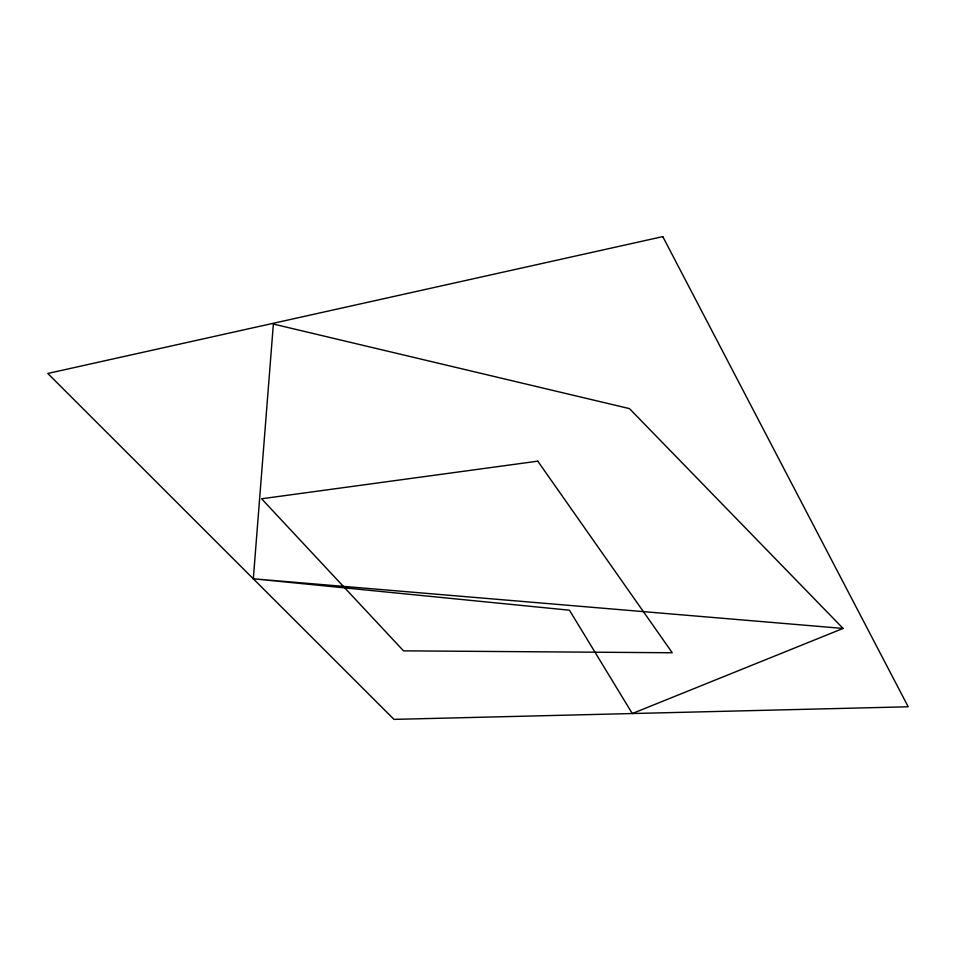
<?xml version="1.0" encoding="UTF-8"?>
<svg xmlns="http://www.w3.org/2000/svg" width="956" height="956" viewBox="0 0 956 956"><rect width="100%" height="100%" fill="white"/><g stroke="black" fill="none" stroke-linecap="round" stroke-linejoin="round"><path stroke-width="1.43" d="M253.316 578.798L273.368 324.048L629.454 408.606L843.096 628.427L632.298 713.535L569.441 610.203L253.316 578.798L843.096 628.427M662.795 236.622L47.8 373.461L393.992 719.378L908.2 706.783L662.795 236.622M537.774 461.162L261.597 498.781L403.516 650.845L672.259 652.757L537.774 461.162"/></g></svg>
